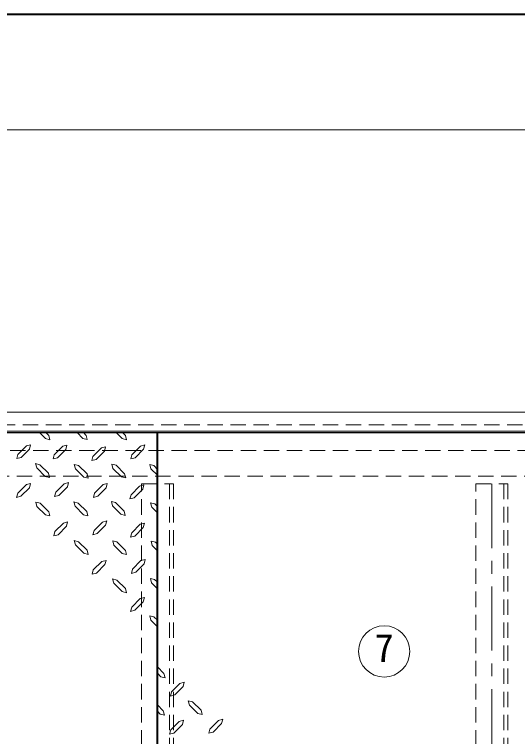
# Model space of a CAD drawing. Units: millimetres at full size, sheet at 1:10; details may follow other scales. Extents: x -2125 to 1925, y -1405 to 1405.
# Drawn here: x -198 to 194, y 842 to 1405 of the extents above; entities that cross this region are included whole.
import ezdxf
from ezdxf.enums import TextEntityAlignment as Align

# ---------------------------------------------------------------- set-up
doc = ezdxf.new("R2010")
doc.units = ezdxf.units.MM
doc.header["$LTSCALE"] = 10
doc.linetypes.add('CHAIN1', pattern=[8, 5, -1, 1, -1])
doc.linetypes.add('DASHED1', pattern=[1.8, 1.2, -0.6])
doc.layers.add('0-A', color=4, linetype='Continuous', lineweight=9)
doc.styles.add('ＭＳ ゴシック', font='')
doc.styles.get('ＭＳ ゴシック').set_extended_font_data('MS Gothic')

msp = doc.modelspace()

# ---------------------------------------------------------------- linework, layer by layer
at = {"layer": '0-A', "color": 1, "lineweight": 40}
for p, q in [((1925.2, 1405.02), (-2124.8, 1405.02)), ((-86.8, 745.02), (-86.8, 1079.02))]:
    msp.add_line(p, q, dxfattribs=at)
at = {"layer": '0-A'}
for p, q in [((-1147.8, 1315.02), (452.2, 1315.02)), ((-178.93, 1079.02), (-174.21, 1074.29)), ((-174, 1079.02), (-171.69, 1076.71)), ((-171.69, 1076.71), (-170.85, 1073.35)), ((-149.36, 1079.02), (-144.91, 1074.4)), ((-144.6, 1079.02), (-142.39, 1076.81)), ((-142.39, 1076.81), (-141.55, 1073.56)), ((-118.98, 1079.02), (-114.25, 1074.29)), ((-114.15, 1079.02), (-111.84, 1076.71)), ((-111.84, 1076.71), (-110.89, 1073.35)), ((-170.85, 1073.35), (-174.21, 1074.29)), ((-141.55, 1073.56), (-144.91, 1074.4)), ((-110.89, 1073.35), (-114.25, 1074.29)), ((-193.21, 1059.59), (-186.7, 1066.21)), ((-167.28, 1061.69), (-160.66, 1068.41)), ((-164.86, 1059.28), (-158.25, 1065.89)), ((-137.25, 1060.43), (-130.53, 1067.15)), ((-134.73, 1058.02), (-128.11, 1064.63)), ((-130.53, 1067.15), (-127.27, 1067.99)), ((-127.27, 1067.99), (-128.11, 1064.63)), ((-106.69, 1061.8), (-100.08, 1068.52)), ((-104.28, 1059.38), (-97.66, 1066)), ((-100.08, 1068.52), (-96.72, 1069.36)), ((-96.72, 1069.36), (-97.66, 1066)), ((-195.73, 1062.01), (-196.57, 1058.75)), ((-193.21, 1059.59), (-196.57, 1058.75)), ((-167.28, 1061.69), (-168.22, 1058.44)), ((-164.86, 1059.28), (-168.22, 1058.44)), ((-137.25, 1060.43), (-138.09, 1057.18)), ((-106.69, 1061.8), (-107.64, 1058.54)), ((-104.28, 1059.38), (-107.64, 1058.54)), ((-181.03, 1051.51), (-181.87, 1054.87)), ((-178.62, 1053.92), (-181.87, 1054.87)), ((-178.62, 1053.92), (-171.9, 1047.31)), ((-148.38, 1053.4), (-151.74, 1054.24)), ((-150.79, 1050.88), (-151.74, 1054.24)), ((-148.38, 1053.4), (-141.76, 1046.78)), ((-134.73, 1058.02), (-138.09, 1057.18)), ((-121.5, 1051.09), (-122.44, 1054.45)), ((-119.08, 1053.5), (-122.44, 1054.45)), ((-119.08, 1053.5), (-112.47, 1046.89)), ((-89.47, 1053.4), (-92.83, 1054.24)), ((-91.89, 1050.88), (-92.83, 1054.24)), ((-89.47, 1053.4), (-86.8, 1050.34)), ((-181.03, 1051.51), (-174.42, 1044.89)), ((-171.9, 1047.31), (-171.06, 1044.05)), ((-150.79, 1050.88), (-144.28, 1044.37)), ((-121.5, 1051.09), (-114.88, 1044.47)), ((-91.89, 1050.88), (-86.8, 1045.79)), ((-171.06, 1044.05), (-174.42, 1044.89)), ((-140.92, 1043.42), (-144.28, 1044.37)), ((-141.76, 1046.78), (-140.92, 1043.42)), ((-111.52, 1043.63), (-114.88, 1044.47)), ((-112.47, 1046.89), (-111.52, 1043.63)), ((-195.73, 1031.77), (-189.12, 1038.49)), ((-193.32, 1029.35), (-186.7, 1035.97)), ((-189.12, 1038.49), (-185.86, 1039.33)), ((-185.86, 1039.33), (-186.7, 1035.97)), ((-166.12, 1032.5), (-159.51, 1039.12)), ((-163.71, 1030.09), (-157.09, 1036.7)), ((-159.51, 1039.12), (-156.25, 1040.06)), ((-156.25, 1040.06), (-157.09, 1036.7)), ((-135.88, 1031.77), (-129.27, 1038.49)), ((-133.36, 1029.35), (-126.85, 1035.97)), ((-129.27, 1038.49), (-125.91, 1039.33)), ((-125.91, 1039.33), (-126.85, 1035.97)), ((-107.32, 1030.61), (-100.71, 1037.23)), ((-100.71, 1037.23), (-97.45, 1038.17)), ((-97.45, 1038.17), (-98.29, 1034.81)), ((-195.73, 1031.77), (-196.68, 1028.51)), ((-166.12, 1032.5), (-167.07, 1029.14)), ((-135.88, 1031.77), (-136.72, 1028.51)), ((-107.32, 1030.61), (-108.27, 1027.25)), ((-104.91, 1028.2), (-98.29, 1034.81)), ((-193.32, 1029.35), (-196.68, 1028.51)), ((-178.41, 1023.89), (-181.66, 1024.84)), ((-180.82, 1021.48), (-181.66, 1024.84)), ((-163.71, 1030.09), (-167.07, 1029.14)), ((-148.59, 1024), (-151.95, 1024.94)), ((-151, 1021.58), (-151.95, 1024.94)), ((-133.36, 1029.35), (-136.72, 1028.51)), ((-119.5, 1024.42), (-122.76, 1025.36)), ((-121.92, 1022), (-122.76, 1025.36)), ((-104.91, 1028.2), (-108.27, 1027.25)), ((-180.82, 1021.48), (-174.21, 1014.86)), ((-178.41, 1023.89), (-171.69, 1017.28)), ((-151, 1021.58), (-144.39, 1014.97)), ((-148.59, 1024), (-141.97, 1017.38)), ((-121.92, 1022), (-115.3, 1015.39)), ((-119.5, 1024.42), (-112.78, 1017.8)), ((-88.84, 1023.37), (-92.2, 1024.21)), ((-91.26, 1020.85), (-92.2, 1024.21)), ((-91.26, 1020.85), (-86.8, 1016.39)), ((-88.84, 1023.37), (-86.8, 1021.32)), ((-170.85, 1014.02), (-174.21, 1014.86)), ((-171.69, 1017.28), (-170.85, 1014.02)), ((-141.03, 1014.02), (-144.39, 1014.97)), ((-141.97, 1017.38), (-141.03, 1014.02)), ((-111.94, 1014.44), (-115.3, 1015.39)), ((-112.78, 1017.8), (-111.94, 1014.44)), ((-136.3, 1002.68), (-129.69, 1009.3)), ((-100.29, 1007.51), (-96.93, 1008.35)), ((-96.93, 1008.35), (-97.87, 1004.99)), ((-164.34, 999.43), (-157.72, 1006.04)), ((-136.3, 1002.68), (-137.25, 999.32)), ((-133.89, 1000.27), (-127.27, 1006.88)), ((-106.9, 1000.79), (-100.29, 1007.51)), ((-104.38, 998.38), (-97.87, 1004.99)), ((-166.75, 1001.84), (-167.7, 998.48)), ((-164.34, 999.43), (-167.7, 998.48)), ((-133.89, 1000.27), (-137.25, 999.32)), ((-106.9, 1000.79), (-107.74, 997.54)), ((-104.38, 998.38), (-107.74, 997.54)), ((-150.79, 991.55), (-151.74, 994.91)), ((-148.38, 993.97), (-151.74, 994.91)), ((-150.79, 991.55), (-144.28, 984.94)), ((-148.38, 993.97), (-141.76, 987.35)), ((-118.45, 993.86), (-121.71, 994.7)), ((-120.87, 991.34), (-121.71, 994.7)), ((-120.87, 991.34), (-114.25, 984.73)), ((-118.45, 993.86), (-111.73, 987.14)), ((-90.94, 991.03), (-91.78, 994.39)), ((-88.42, 993.55), (-91.78, 994.39)), ((-90.94, 991.03), (-86.8, 986.88)), ((-88.42, 993.55), (-86.8, 991.92)), ((-141.76, 987.35), (-140.92, 983.99)), ((-111.73, 987.14), (-110.89, 983.89)), ((-140.92, 983.99), (-144.28, 984.94)), ((-110.89, 983.89), (-114.25, 984.73)), ((-99.66, 979.27), (-96.3, 980.11)), ((-96.3, 980.11), (-97.24, 976.75)), ((-136.83, 971.92), (-130.21, 978.53)), ((-134.41, 969.5), (-127.8, 976.12)), ((-106.27, 972.55), (-99.66, 979.27)), ((-103.75, 970.13), (-97.24, 976.75)), ((-136.83, 971.92), (-137.77, 968.56)), ((-134.41, 969.5), (-137.77, 968.56)), ((-106.27, 972.55), (-107.11, 969.29)), ((-103.75, 970.13), (-107.11, 969.29)), ((-118.45, 964.04), (-121.81, 964.88)), ((-120.87, 961.52), (-121.81, 964.88)), ((-118.45, 964.04), (-111.84, 957.43)), ((-91.36, 961.94), (-92.31, 965.3)), ((-88.95, 964.46), (-92.31, 965.3)), ((-88.95, 964.46), (-86.8, 962.31)), ((-120.87, 961.52), (-114.25, 955.01)), ((-111.84, 957.43), (-110.89, 954.07)), ((-91.36, 961.94), (-86.8, 957.19)), ((-110.89, 954.07), (-114.25, 955.01)), ((-106.9, 942.94), (-100.29, 949.55)), ((-104.38, 940.52), (-97.87, 947.14)), ((-100.29, 949.55), (-96.93, 950.5)), ((-96.93, 950.5), (-97.87, 947.14)), ((-106.9, 942.94), (-107.74, 939.58)), ((-104.38, 940.52), (-107.74, 939.58)), ((-91.89, 932.86), (-92.83, 936.22)), ((-89.47, 935.38), (-92.83, 936.22)), ((-89.47, 935.38), (-86.8, 932.7)), ((-91.89, 932.86), (-86.8, 927.56)), ((-81.7, 891.18), (-86.8, 896.47)), ((-84.12, 888.66), (-86.8, 891.34)), ((-81.7, 891.18), (-80.76, 887.82)), ((-84.12, 888.66), (-80.76, 887.82)), ((-69.21, 883.51), (-65.85, 884.46)), ((-66.69, 881.1), (-65.85, 884.46)), ((-69.21, 883.51), (-75.72, 876.9)), ((-66.69, 881.1), (-73.3, 874.48)), ((-76.66, 873.54), (-75.72, 876.9)), ((-73.3, 874.48), (-76.66, 873.54)), ((-62.7, 869.97), (-59.34, 869.02)), ((-61.75, 866.61), (-62.7, 869.97)), ((-52.72, 862.51), (-59.34, 869.02)), ((-82.23, 862.09), (-86.8, 866.84)), ((-84.64, 859.57), (-86.8, 861.73)), ((-82.23, 862.09), (-81.28, 858.73)), ((-55.14, 859.99), (-61.75, 866.61)), ((-52.72, 862.51), (-51.78, 859.15)), ((-84.64, 859.57), (-81.28, 858.73)), ((-55.14, 859.99), (-51.78, 859.15)), ((-69.84, 853.9), (-76.35, 847.29)), ((-67.32, 851.49), (-73.93, 844.77)), ((-69.84, 853.9), (-66.48, 854.74)), ((-67.32, 851.49), (-66.48, 854.74)), ((-39.18, 854.53), (-45.79, 847.92)), ((-36.76, 852.12), (-43.38, 845.5)), ((-39.18, 854.53), (-35.82, 855.48)), ((-36.76, 852.12), (-35.82, 855.48)), ((-77.29, 843.93), (-76.35, 847.29)), ((-73.93, 844.77), (-77.29, 843.93))]:
    msp.add_line(p, q, dxfattribs=at)
at = {"layer": '0-A', "color": 7, "lineweight": 18}
for p, q in [((452.2, 1095.02), (-1147.8, 1095.02)), ((437.2, 1080.02), (-1132.8, 1080.02))]:
    msp.add_line(p, q, dxfattribs=at)
at = {"layer": '0-A', "linetype": 'DASHED1'}
for p, q in [((-1127.8, 1085.02), (432.2, 1085.02)), ((422.2, 1065.02), (-903.2, 1065.02)), ((-898.46, 1045.02), (402.2, 1045.02)), ((-77.3, 1039.02), (-77.3, 745.02)), ((183.7, 1039.02), (183.7, 745.02))]:
    msp.add_line(p, q, dxfattribs=at)
at = {"layer": '0-A', "color": 5, "lineweight": 25}
msp.add_line((-906.78, 1079.02), (435.2, 1079.02), dxfattribs=at)
at = {"layer": '0-A', "color": 7, "linetype": 'DASHED1', "lineweight": 18}
for p, q in [((-99.3, 1039.02), (-74.3, 1039.02)), ((-99.3, 745.02), (-99.3, 1039.02)), ((-74.3, 1039.02), (-74.3, 745.02)), ((161.7, 745.02), (161.7, 1039.02)), ((161.7, 1039.02), (186.7, 1039.02)), ((186.7, 1039.02), (186.7, 745.02))]:
    msp.add_line(p, q, dxfattribs=at)
at = {"layer": '0-A', "linetype": 'CHAIN1'}
msp.add_line((174.2, 1039.02), (174.2, 745.02), dxfattribs=at)
at = {"layer": '0-A'}
for points in [[(-195.73, 1062.01), (-189.12, 1068.73), (-185.76, 1069.57), (-186.7, 1066.21)], [(-160.66, 1068.41), (-157.41, 1069.25), (-158.25, 1065.89)], [(-166.75, 1001.84), (-160.14, 1008.46), (-156.88, 1009.4), (-157.72, 1006.04)], [(-129.69, 1009.3), (-126.33, 1010.14), (-127.27, 1006.88)], [(-130.21, 978.53), (-126.85, 979.37), (-127.8, 976.12)], [(-43.38, 845.5), (-46.74, 844.66), (-45.79, 847.92)]]:
    msp.add_lwpolyline(points, dxfattribs=at)
at = {"layer": '0-A', "color": 7, "lineweight": 18}
msp.add_circle((90.21, 908.45), 20, dxfattribs=at)

# ---------------------------------------------------------------- texts
at = {"layer": '0-A', "color": 7, "style": 'ＭＳ ゴシック'}
msp.add_text('7', height=21.99, dxfattribs=at).set_placement((82.71, 893.45), align=Align.BOTTOM_LEFT)

doc.saveas('drawing.dxf')
